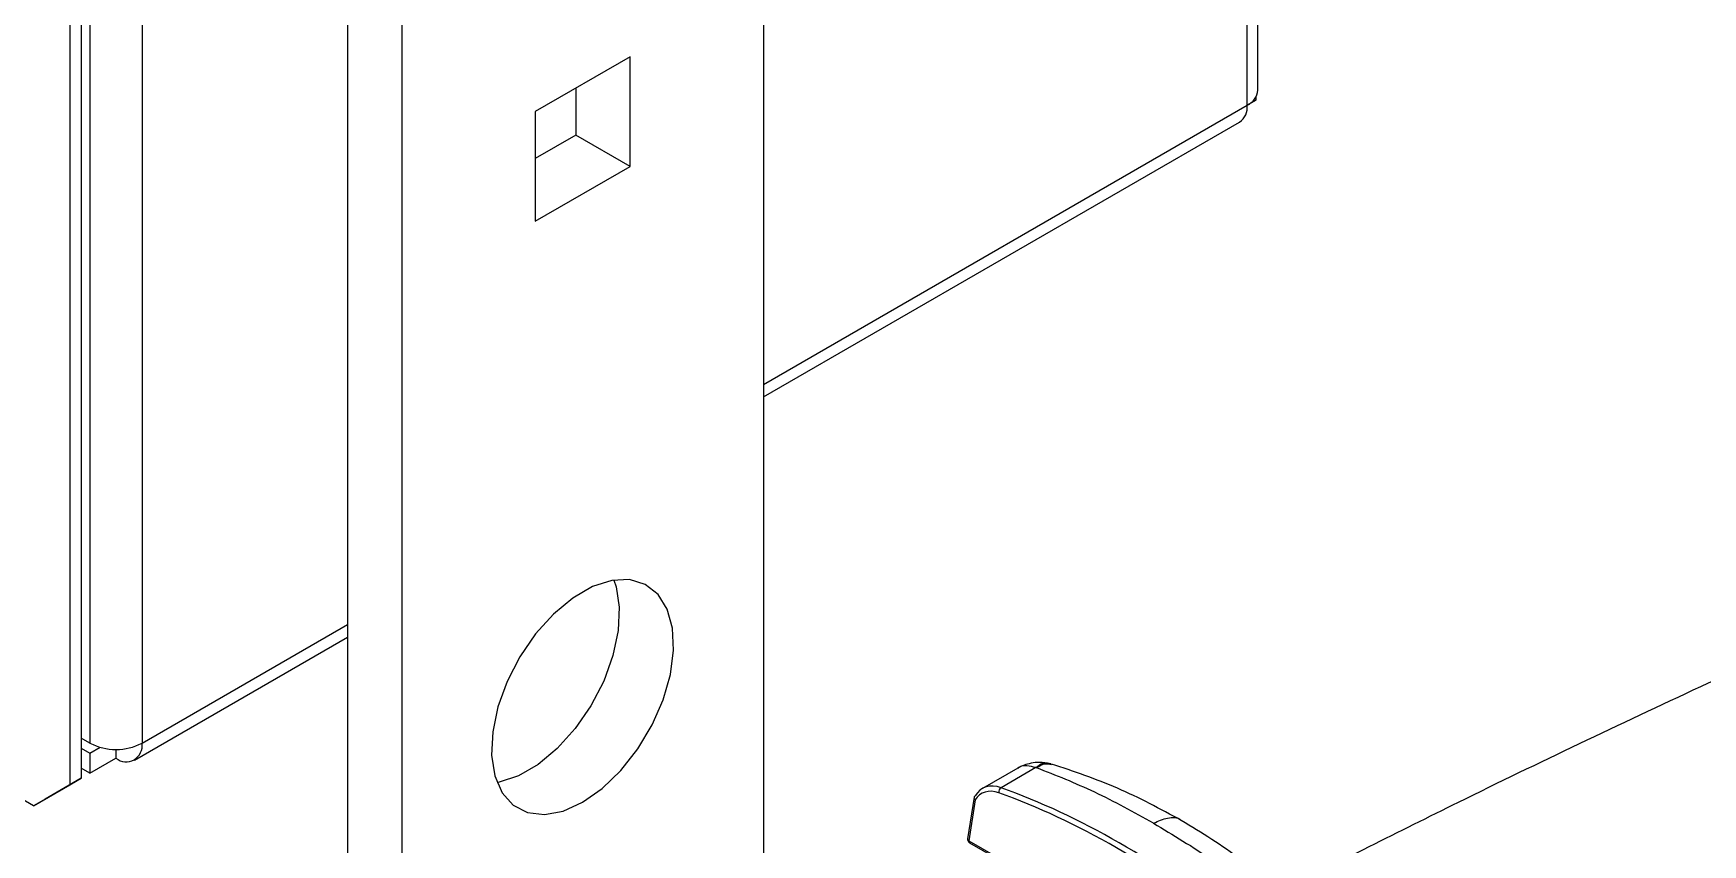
# Model space of a CAD drawing. Extents: x 8 to 113, y 0 to 87.
# Drawn here: x 76.569 to 80.649, y 72.513 to 74.496 of the extents above; entities that cross this region are included whole.
import ezdxf

# ---------------------------------------------------------------- set-up
doc = ezdxf.new("R2010")
doc.units = 0
doc.header["$MEASUREMENT"] = 0
doc.layers.add('OBJECT', color=7, linetype='CONTINUOUS')

msp = doc.modelspace()

# ---------------------------------------------------------------- linework, layer by layer
at = {"layer": 'OBJECT'}
for p, q in [((76.6574, 77.987), (76.6574, 72.6591)), ((76.6857, 78.0033), (76.6857, 72.6754)), ((76.7069, 77.9421), (76.7069, 72.7611)), ((76.8342, 77.9421), (76.8342, 72.7611)), ((77.3363, 77.1296), (77.3363, 71.3705)), ((79.5354, 74.3205), (79.5354, 77.0849)), ((79.5617, 74.3572), (79.5617, 77.0696)), ((77.4692, 77.0528), (77.4692, 71.4473)), ((78.3531, 76.4039), (78.3531, 71.8974)), ((78.0271, 74.4386), (77.7952, 74.3047)), ((78.0271, 74.1708), (78.0271, 74.4386)), ((77.8942, 74.3619), (77.8942, 74.2475)), ((79.5566, 74.3399), (79.5566, 74.3327)), ((77.7952, 74.3047), (77.7952, 74.0369)), ((78.3531, 73.6379), (79.5354, 74.3205)), ((79.5354, 74.3204), (79.5566, 74.3327)), ((79.5566, 74.3327), (79.5354, 74.3204)), ((78.3531, 73.6075), (79.5167, 74.2793)), ((77.8942, 74.2475), (77.7952, 74.1904)), ((78.0271, 74.1708), (77.8942, 74.2475)), ((77.7952, 74.0369), (78.0271, 74.1708)), ((76.569, 72.608), (75.7647, 73.0724)), ((76.8342, 72.7611), (77.3363, 73.0509)), ((76.8156, 72.7199), (77.3363, 73.0205)), ((76.7069, 72.7611), (76.6857, 72.7734)), ((76.6857, 72.7489), (76.7069, 72.7366)), ((76.7069, 72.7366), (76.7318, 72.751)), ((76.7706, 72.7459), (76.7706, 72.7244)), ((76.7069, 72.7366), (76.7069, 72.6876)), ((76.7069, 72.6876), (76.7706, 72.7244)), ((79.0558, 72.7106), (79.0471, 72.7124)), ((76.6857, 72.6754), (76.5973, 72.6243)), ((76.6574, 72.6591), (76.6857, 72.6754)), ((76.7069, 72.6876), (76.6857, 72.6999)), ((78.9747, 72.7003), (78.8881, 72.6503)), ((79.0191, 72.7014), (78.9339, 72.6522)), ((79.0208, 72.7008), (79.0191, 72.7014)), ((76.569, 72.608), (76.6574, 72.6591)), ((76.5973, 72.6243), (76.569, 72.608)), ((78.8678, 72.6289), (78.8522, 72.5276)), ((78.8705, 72.6227), (78.855, 72.5224)), ((78.8704, 72.6325), (78.8706, 72.6326)), ((78.855, 72.5224), (78.9469, 72.4694)), ((78.8571, 72.5174), (78.949, 72.4643))]:
    msp.add_line(p, q, dxfattribs=at)
at = {"layer": 'OBJECT', "flags": 128}
for points in [[(77.9111, 72.6169), (77.959, 72.6506), (78.0047, 72.6947), (78.0459, 72.7472), (78.0809, 72.8056), (78.1079, 72.8673), (78.1258, 72.9292), (78.1335, 72.9886), (78.1309, 73.0426), (78.1181, 73.0888), (78.0955, 73.1249), (78.0643, 73.1493), (78.026, 73.1608), (77.9823, 73.1589), (77.9352, 73.1437), (77.8871, 73.1159), (77.84, 73.0768), (77.7963, 73.0282), (77.758, 72.9724), (77.7268, 72.9121), (77.7042, 72.8499), (77.6913, 72.7889), (77.6887, 72.7318), (77.6965, 72.6814), (77.7143, 72.6401), (77.7414, 72.6096), (77.7763, 72.5916), (77.8176, 72.5867), (77.8633, 72.5953), (77.9111, 72.6169)], [(77.9874, 73.1598), (77.9928, 73.1436), (78.0006, 73.0932), (77.998, 73.0362), (77.9851, 72.9751), (77.9626, 72.913), (77.9314, 72.8526), (77.893, 72.7968), (77.8493, 72.7482), (77.8023, 72.7091), (77.7541, 72.6813), (77.7071, 72.6661), (77.7019, 72.6652)]]:
    msp.add_lwpolyline(points, dxfattribs=at)
at = {"layer": 'OBJECT'}
for centre, radius, start, end in [((79.5167, 74.3617), 0.0453, 294.3737, 354.3063), ((79.4915, 74.3155), 0.0442, 304.859, 6.4536), ((76.7706, 72.8839), 0.1383, 242.6096, 297.3904), ((76.7954, 72.7548), 0.0393, 230.7967, 9.2142), ((78.9415, 72.6411), 0.0135, 124.4811, 185.5637), ((78.8621, 72.5261), 0.01, 171.1981, 240.0027), ((78.8578, 72.5274), 0.00568, 177.3294, 239.8526), ((78.8599, 72.5215), 0.00502, 169.6391, 235.0598)]:
    msp.add_arc(centre, radius, start, end, dxfattribs=at)
for centre, major_axis, ratio, start_param, end_param in [((78.9381, 72.541), (-0.0504, 0.0979), 0.60697, 5.708938, 6.630472), ((78.9452, 72.5447), (-0.0554, 0.1065), 0.604579, 5.706264, 6.642885), ((79.1321, 70.6281), (-1.0257, 1.9932), 0.60697, 5.34543, 5.708938), ((79.1392, 70.6318), (-1.0308, 2.0018), 0.606843, 5.345286, 5.708794)]:
    msp.add_ellipse(centre, major_axis=major_axis, ratio=ratio, start_param=start_param, end_param=end_param, dxfattribs=at)
for points, knots in [([(82.3978, 73.6574), (82.2116, 73.582), (81.8237, 73.4248), (81.2389, 73.1715), (80.6427, 72.9006), (80.1008, 72.6431), (79.7601, 72.4711), (79.6148, 72.3978)], [0, 0, 0, 0, 0.197773, 0.411812, 0.626085, 0.840554, 1, 1, 1, 1]), ([(82.7018, 72.7993), (82.5944, 72.7476), (82.3054, 72.6086), (81.8446, 72.3762), (81.3183, 72.1031), (80.7996, 71.8244), (80.2808, 71.5374), (79.9349, 71.3384), (79.7629, 71.2395)], [0, 0, 0, 0, 0.1097841, 0.295318, 0.4705658, 0.646969, 0.824528, 1, 1, 1, 1]), ([(79.77, 71.2667), (80.1082, 71.4594), (80.7933, 71.8497), (81.7711, 72.367), (82.4098, 72.6782), (82.7018, 72.8204)], [0, 0, 0, 0, 0.3459234, 0.700907, 1, 1, 1, 1]), ([(79.0467, 72.7125), (79.0387, 72.7133), (79.0239, 72.7148), (79.0037, 72.7117), (78.987, 72.7066), (78.9785, 72.7022), (78.9745, 72.7002)], [0, 0, 0, 0, 0.316117, 0.581372, 0.802845, 1, 1, 1, 1]), ([(79.0191, 72.7014), (79.0117, 72.7033), (78.9968, 72.7071), (78.9816, 72.7053), (78.9758, 72.7003), (78.9748, 72.6995)], [0, 0, 0, 0, 0.4553405, 0.9106807, 1, 1, 1, 1]), ([(79.0191, 72.7014), (79.0249, 72.7062), (79.0344, 72.7139), (79.0434, 72.7116), (79.0469, 72.7107)], [0, 0, 0, 0, 0.61267, 1, 1, 1, 1]), ([(79.0208, 72.7008), (79.0279, 72.7054), (79.0405, 72.7134), (79.0521, 72.7101), (79.0572, 72.7087)], [0, 0, 0, 0, 0.562752, 1, 1, 1, 1]), ([(79.3744, 72.5724), (79.323, 72.6001), (79.2207, 72.6553), (79.1116, 72.6919), (79.0574, 72.7101)], [0, 0, 0, 0, 0.502926, 1, 1, 1, 1]), ([(79.3067, 72.5657), (79.2587, 72.5921), (79.1629, 72.6449), (79.0682, 72.6822), (79.0208, 72.7008)], [0, 0, 0, 0, 0.5, 1, 1, 1, 1]), ([(78.8704, 72.6325), (78.8697, 72.632), (78.8684, 72.6309), (78.8676, 72.6287), (78.8679, 72.6262), (78.869, 72.6242), (78.8701, 72.6231), (78.8705, 72.6227), (78.8705, 72.6227)], [0, 0, 0, 0, 0.219279, 0.438508, 0.659239, 0.882987, 0.985831, 1, 1, 1, 1]), ([(79.3067, 72.5657), (79.3181, 72.5707), (79.3419, 72.581), (79.366, 72.5807), (79.3736, 72.5724), (79.3741, 72.5718)], [0, 0, 0, 0, 0.4654059, 0.9664831, 1, 1, 1, 1]), ([(79.3067, 72.5657), (79.3546, 72.5368), (79.4505, 72.4789), (79.5452, 72.4068), (79.5925, 72.3708)], [0, 0, 0, 0, 0.5, 1, 1, 1, 1]), ([(79.6516, 72.3671), (79.6089, 72.4048), (79.5231, 72.4807), (79.4242, 72.5417), (79.3744, 72.5724)], [0, 0, 0, 0, 0.497018, 1, 1, 1, 1])]:
    msp.add_open_spline(points, degree=3, knots=knots, dxfattribs=at)

doc.saveas('drawing.dxf')
